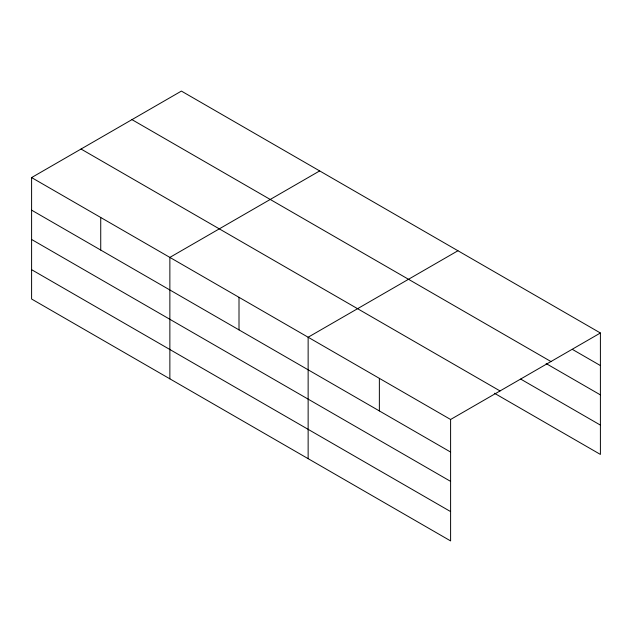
<?xml version="1.0" encoding="UTF-8"?>
<svg xmlns="http://www.w3.org/2000/svg" width="632" height="632" viewBox="0 0 632 632"><rect width="100%" height="100%" fill="white"/><g stroke="black" fill="none" stroke-linecap="round" stroke-linejoin="round"><path stroke-width="0.95" d="M31.6 177.576L450.6 419.482L450.6 540.913L31.6 299.007L31.6 177.576L181.4 91.087L600.4 332.993L600.4 454.424L494.406 393.23M319.673 170.917L169.866 257.398L169.866 378.837M457.939 250.746L308.139 337.227L308.139 458.666M450.6 419.482L600.4 332.993M572.418 349.409L600.4 365.565M131.97 119.63L550.962 361.536M546.127 363.558L600.4 394.889M520.689 379.082L600.4 425.107M81.038 149.034L500.031 390.939M31.6 210.148L450.6 452.054M31.6 239.473L450.6 481.379M31.6 269.682L450.6 511.588M379.366 378.355L379.366 410.934M239.007 297.317L239.007 329.896M100.733 217.487L100.733 250.067"/></g></svg>
